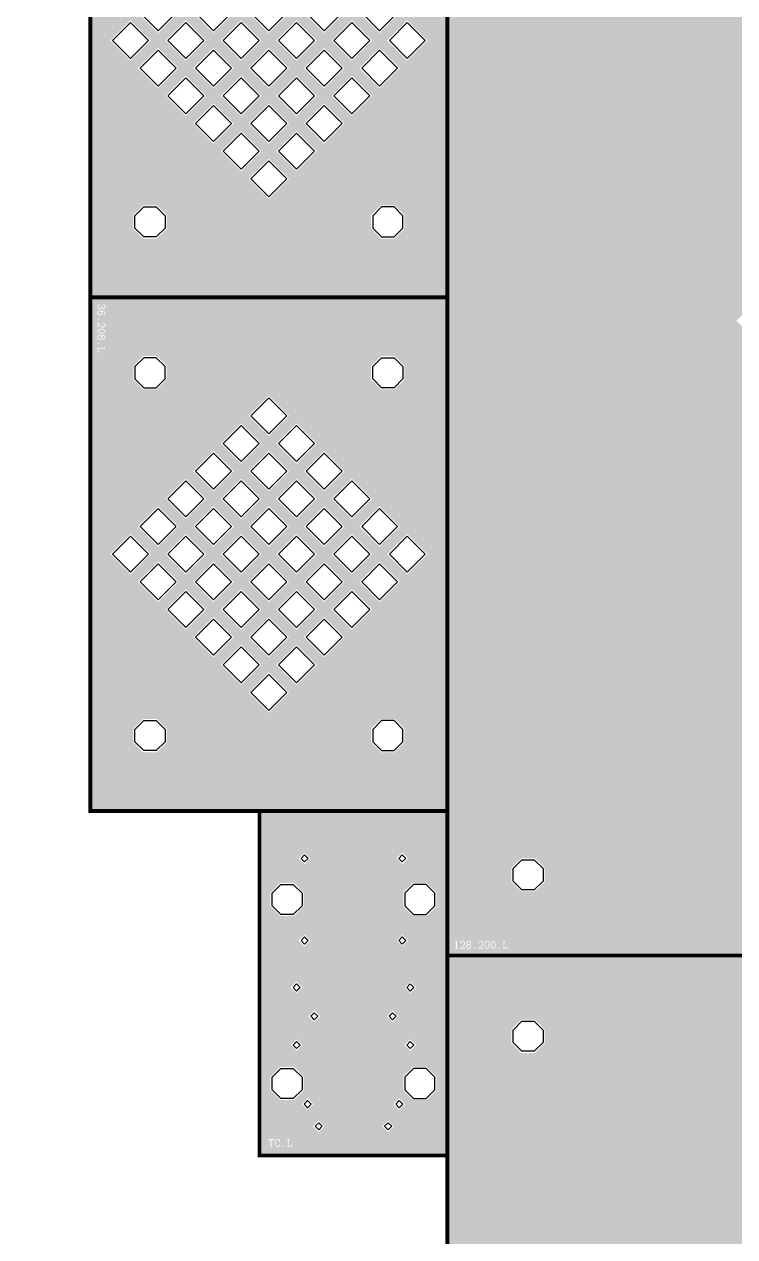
# Model space of a CAD drawing. Extents: x -50800 to 50800, y -50800 to 50800.
# Drawn here: x 2295 to 6833, y -31140 to -23398 of the extents above; entities that cross this region are included whole.
import ezdxf

# ---------------------------------------------------------------- set-up
doc = ezdxf.new("R2010")
doc.units = 13
doc.header["$MEASUREMENT"] = 0
doc.layers.get('0').update_dxf_attribs({"color": 6})
doc.layers.add('L14D0 Au', color=2, linetype='Continuous', transparency=0.6)
doc.layers.add('L16D0 Col', color=254, linetype='Continuous')
doc.layers.add('L20D0 Key', color=8, linetype='Continuous')

# ---------------------------------------------------------------- blocks, each defined once
blk = doc.blocks.new('SMALLPOST')
at = {"layer": 'L20D0 Key'}
blk.add_lwpolyline([(-39.799, -96.083), (-96.083, -39.799), (-96.083, 39.799), (-39.799, 96.083), (39.799, 96.083), (96.083, 39.799), (96.083, -39.799), (39.799, -96.083)], close=True, dxfattribs=at)
blk = doc.blocks.new('128.200.L.RIE')
at = {"layer": 'L14D0 Au'}
h = blk.add_hatch(color=256, dxfattribs=at)
h.paths.add_polyline_path([(294, 88.5), (292.4, 88.6), (288.1, 86.9), (284.9, 82.7), (282.9, 77.7), (281.8, 72), (281.7, 68.8), (282.2, 62.2), (283.5, 56.7), (285.7, 52), (286.1, 51.3), (290.3, 47.6), (292.4, 47.1), (296.8, 48.8), (300.3, 53.8), (300.3, 54), (302.2, 59), (303.2, 64.7), (303.4, 68.8), (302.9, 75.2), (301.4, 80.6), (298.8, 84.9), (298.7, 85.3)], flags=0)
h.paths.add_polyline_path([(134.7, 72.1), (135.7, 72.1), (141.3, 73.3), (144.6, 76), (146.1, 80.4), (144.3, 85.3), (141.9, 87.1), (136.7, 88.6), (135.7, 88.6), (130.3, 87.5), (127, 84.8), (125.5, 80.4), (127.5, 75.5), (129.5, 73.8)], flags=0)
h.paths.add_polyline_path([(133.7, 47.3), (135.7, 47.1), (141.3, 48.3), (145.1, 51.6), (147.1, 56.8), (147.1, 57.3), (145.6, 62.4), (142.9, 65.3), (137.7, 67.3), (135.7, 67.4), (130.3, 66.4), (126.5, 63.2), (124.4, 57.9), (124.4, 57.3), (126, 52.1), (128.7, 49.3)], flags=0)
h.paths.add_polyline_path([(254.9, 88.5), (253.3, 88.6), (248.9, 86.9), (245.7, 82.7), (243.7, 77.7), (242.7, 72), (242.5, 68.8), (243, 62.2), (244.3, 56.7), (246.5, 52), (246.9, 51.3), (251.1, 47.6), (253.3, 47.1), (257.6, 48.8), (261.2, 53.8), (261.2, 54), (263, 59), (264, 64.7), (264.2, 68.8), (263.7, 75.2), (262.2, 80.6), (259.7, 84.9), (259.5, 85.3)], flags=0)
h.paths.add_polyline_path([(56.7, 91.5), (58.9, 93.3), (61, 90), (61, 48.1), (67.8, 48.1), (70.8, 45.7), (67.8, 43.4), (49.4, 43.4), (46.3, 45.7), (49.4, 48.1), (56, 48.1), (56, 82.4), (55.8, 82.2), (51, 79.4), (48.3, 78.9), (45.9, 81.2), (48.6, 83.6), (52.6, 85.4), (56.2, 90.3)], flags=16)
h.paths.add_polyline_path([(147.8, 47.3), (146.6, 46.3), (141.9, 43.6), (136.6, 42.6), (135.7, 42.6), (130.2, 43.2), (125.6, 45.7), (123.1, 48.1), (120.2, 53), (119.6, 57.3), (120.7, 62.6), (124.4, 66.8), (124.6, 67.1), (129.7, 69.6), (130.2, 69.8), (124.8, 72.5), (121.6, 76.4), (121.3, 77), (120.6, 80.6), (121.9, 85.6), (125.5, 90), (130.3, 92.5), (135.7, 93.3), (141.4, 92.5), (146.1, 90), (148, 88.1), (150.7, 83.1), (151, 80.6), (149.5, 75.5), (145.6, 71.8), (141.4, 69.8), (146.8, 67.3), (150.3, 63.4), (151.5, 60.7), (152, 57.3), (151, 52)], flags=16)
h.paths.add_polyline_path([(207.9, 92.3), (213.2, 93.3), (218.8, 92.5), (223.5, 90.1), (226.5, 87.5), (229.2, 82.4), (229.9, 77.7), (229, 72.8), (226.9, 67.9), (223.3, 63.2), (221.1, 61), (206.5, 48.1), (224.8, 48.1), (225.9, 51.3), (227.4, 51.6), (229.9, 48.4), (229.9, 46.8), (228.2, 43.4), (201.6, 43.4), (198.4, 45.7), (199.6, 47.6), (216.3, 62.9), (220.8, 67.8), (223.7, 72.3), (224.7, 75.2), (224.8, 77.7), (223.7, 83.1), (219.8, 86.8), (219.3, 87.1), (214.1, 88.6), (212.7, 88.6), (207.5, 87.1), (204.8, 84.1), (203.7, 81.6), (204.7, 79.2), (202.5, 76.2), (201.6, 76), (198.8, 78), (198.4, 79.5), (199.6, 84.9), (203.1, 89.5)], flags=16)
h.paths.add_polyline_path([(258.1, 92.2), (262.3, 88.6), (264.2, 86.4), (266.5, 81.6), (268.2, 76.4), (269.1, 70.3), (269.1, 67.8), (268.6, 61.6), (267.4, 56), (265.2, 51), (263.4, 48.3), (259, 44.2), (254.3, 42.6), (253.3, 42.6), (248.6, 43.6), (244.3, 47.1), (242.5, 49.3), (240, 54.2), (238.5, 59.5), (237.6, 65.4), (237.6, 67.9), (238, 74.2), (239.3, 79.7), (241.5, 84.8), (243.3, 87.5), (247.7, 91.5), (252.4, 93.2), (253.3, 93.3)], flags=16)
h.paths.add_polyline_path([(297.3, 92.2), (301.5, 88.6), (303.4, 86.4), (305.7, 81.6), (307.4, 76.4), (308.3, 70.3), (308.3, 67.8), (307.7, 61.6), (306.6, 56), (304.4, 51), (302.5, 48.3), (298.2, 44.2), (293.5, 42.6), (292.4, 42.6), (287.7, 43.6), (283.4, 47.1), (281.7, 49.3), (279.2, 54.2), (277.6, 59.5), (276.8, 65.4), (276.8, 67.9), (277.1, 74.2), (278.5, 79.7), (280.7, 84.8), (282.5, 87.5), (286.9, 91.5), (291.6, 93.2), (292.4, 93.3)], flags=16)
h.paths.add_polyline_path([(357, 92.3), (368.5, 92.3), (371.5, 90), (368.5, 87.6), (364.4, 87.6), (364.4, 48.1), (382.7, 48.1), (382.7, 53.3), (384.1, 56.3), (385.3, 56.5), (387.8, 53.3), (387.8, 46.8), (386.4, 43.7), (384.8, 43.4), (357, 43.4), (353.8, 45.7), (357, 48.1), (359.5, 48.1), (359.5, 87.6), (357, 87.6), (353.8, 90)], flags=16)
h.paths.add_polyline_path([(336, 47.9), (333.8, 44.1), (331.6, 43.4), (327.9, 45.9), (327.4, 47.9), (329.9, 52.1), (331.8, 52.5), (335.5, 50.1)], flags=16)
h.paths.add_polyline_path([(179.3, 47.9), (177.1, 44.1), (174.9, 43.4), (171.2, 45.9), (170.7, 47.9), (173.4, 52.1), (175.1, 52.5), (178.8, 50.1)], flags=16)
h.paths.add_polyline_path([(90.3, 92.3), (95.7, 93.3), (101.2, 92.5), (106.1, 90.1), (109, 87.5), (111.7, 82.4), (112.3, 77.7), (111.5, 72.8), (109.3, 67.9), (105.8, 63.2), (103.6, 61), (89, 48.1), (107.3, 48.1), (108.3, 51.3), (109.8, 51.6), (112.3, 48.4), (112.3, 46.8), (110.7, 43.4), (84.1, 43.4), (80.9, 45.7), (82.1, 47.6), (98.7, 62.9), (103.3, 67.8), (106.1, 72.3), (107.1, 75.2), (107.3, 77.7), (106.1, 83.1), (102.2, 86.8), (101.7, 87.1), (96.5, 88.6), (95.2, 88.6), (90, 87.1), (87.3, 84.1), (86.3, 81.6), (87.1, 79.2), (84.9, 76.2), (84.1, 76), (81.2, 78), (80.9, 79.5), (82.1, 84.9), (85.6, 89.5)], flags=16)
h.paths.add_polyline_path([(8528.5, 8590.7), (8590.7, 8528.5), (8590.7, 8440.6), (8528.5, 8378.5), (8440.6, 8378.5), (8378.5, 8440.6), (8378.5, 8528.5), (8440.6, 8590.7)], flags=16)
h.paths.add_polyline_path([(8528.5, 621.5), (8590.7, 559.4), (8590.7, 471.5), (8528.5, 409.3), (8440.6, 409.3), (8378.5, 471.5), (8378.5, 559.4), (8440.6, 621.5)], flags=16)
h.paths.add_polyline_path([(2044.9, 4252.5), (2173.6, 4381.2), (2302.3, 4252.5), (2173.6, 4123.8)], flags=16)
h.paths.add_polyline_path([(2440.9, 4648.5), (2569.6, 4777.2), (2698.3, 4648.5), (2569.6, 4519.8)], flags=16)
h.paths.add_polyline_path([(2836.9, 5044.5), (2965.6, 5173.2), (3094.3, 5044.5), (2965.6, 4915.8)], flags=16)
h.paths.add_polyline_path([(3232.9, 5440.5), (3361.6, 5569.1), (3490.3, 5440.5), (3361.6, 5311.8)], flags=16)
h.paths.add_polyline_path([(2341.9, 3955.5), (2470.6, 4084.2), (2599.3, 3955.5), (2470.6, 3826.8)], flags=16)
h.paths.add_polyline_path([(2737.9, 4351.5), (2866.6, 4480.2), (2995.3, 4351.5), (2866.6, 4222.8)], flags=16)
h.paths.add_polyline_path([(3133.9, 4747.5), (3262.6, 4876.2), (3391.3, 4747.5), (3262.6, 4618.8)], flags=16)
h.paths.add_polyline_path([(3529.8, 5143.5), (3658.5, 5272.2), (3787.2, 5143.5), (3658.5, 5014.8)], flags=16)
h.paths.add_polyline_path([(2638.9, 3658.5), (2767.6, 3787.2), (2896.3, 3658.5), (2767.6, 3529.8)], flags=16)
h.paths.add_polyline_path([(3034.9, 4054.5), (3163.6, 4183.2), (3292.3, 4054.5), (3163.6, 3925.8)], flags=16)
h.paths.add_polyline_path([(3430.9, 4450.5), (3559.5, 4579.2), (3688.2, 4450.5), (3559.5, 4321.8)], flags=16)
h.paths.add_polyline_path([(3826.8, 4846.5), (3955.5, 4975.2), (4084.2, 4846.5), (3955.5, 4717.8)], flags=16)
h.paths.add_polyline_path([(2935.9, 3361.6), (3064.6, 3490.3), (3193.3, 3361.6), (3064.6, 3232.9)], flags=16)
h.paths.add_polyline_path([(3331.9, 3757.5), (3460.6, 3886.2), (3589.2, 3757.5), (3460.6, 3628.8)], flags=16)
h.paths.add_polyline_path([(3727.8, 4153.5), (3856.5, 4282.2), (3985.2, 4153.5), (3856.5, 4024.8)], flags=16)
h.paths.add_polyline_path([(4123.8, 4549.5), (4252.5, 4678.2), (4381.2, 4549.5), (4252.5, 4420.8)], flags=16)
h.paths.add_polyline_path([(6955.1, 4747.5), (6826.4, 4618.8), (6697.7, 4747.5), (6826.4, 4876.2)], flags=16)
h.paths.add_polyline_path([(6559.1, 4351.5), (6430.4, 4222.8), (6301.7, 4351.5), (6430.4, 4480.2)], flags=16)
h.paths.add_polyline_path([(6163.1, 3955.5), (6034.4, 3826.8), (5905.7, 3955.5), (6034.4, 4084.2)], flags=16)
h.paths.add_polyline_path([(5767.1, 3559.5), (5638.4, 3430.9), (5509.7, 3559.5), (5638.4, 3688.2)], flags=16)
h.paths.add_polyline_path([(6658.1, 5044.5), (6529.4, 4915.8), (6400.7, 5044.5), (6529.4, 5173.2)], flags=16)
h.paths.add_polyline_path([(6262.1, 4648.5), (6133.4, 4519.8), (6004.7, 4648.5), (6133.4, 4777.2)], flags=16)
h.paths.add_polyline_path([(5866.1, 4252.5), (5737.4, 4123.8), (5608.7, 4252.5), (5737.4, 4381.2)], flags=16)
h.paths.add_polyline_path([(5470.2, 3856.5), (5341.5, 3727.8), (5212.8, 3856.5), (5341.5, 3985.2)], flags=16)
h.paths.add_polyline_path([(6361.1, 5341.5), (6232.4, 5212.8), (6103.7, 5341.5), (6232.4, 5470.2)], flags=16)
h.paths.add_polyline_path([(5965.1, 4945.5), (5836.4, 4816.8), (5707.7, 4945.5), (5836.4, 5074.2)], flags=16)
h.paths.add_polyline_path([(5569.1, 4549.5), (5440.5, 4420.8), (5311.8, 4549.5), (5440.5, 4678.2)], flags=16)
h.paths.add_polyline_path([(5173.2, 4153.5), (5044.5, 4024.8), (4915.8, 4153.5), (5044.5, 4282.2)], flags=16)
h.paths.add_polyline_path([(6064.1, 5638.4), (5935.4, 5509.7), (5806.7, 5638.4), (5935.4, 5767.1)], flags=16)
h.paths.add_polyline_path([(5668.1, 5242.5), (5539.4, 5113.8), (5410.8, 5242.5), (5539.4, 5371.2)], flags=16)
h.paths.add_polyline_path([(5272.2, 4846.5), (5143.5, 4717.8), (5014.8, 4846.5), (5143.5, 4975.2)], flags=16)
h.paths.add_polyline_path([(4876.2, 4450.5), (4747.5, 4321.8), (4618.8, 4450.5), (4747.5, 4579.2)], flags=16)
h.paths.add_polyline_path([(4519.8, 4945.5), (4648.5, 5074.2), (4777.2, 4945.5), (4648.5, 4816.8)], flags=16)
h.paths.add_polyline_path([(4915.8, 5341.5), (5044.5, 5470.2), (5173.2, 5341.5), (5044.5, 5212.8)], flags=16)
h.paths.add_polyline_path([(5311.8, 5737.4), (5440.5, 5866.1), (5569.1, 5737.4), (5440.5, 5608.7)], flags=16)
h.paths.add_polyline_path([(5707.7, 6133.4), (5836.4, 6262.1), (5965.1, 6133.4), (5836.4, 6004.7)], flags=16)
h.paths.add_polyline_path([(4222.8, 5242.5), (4351.5, 5371.2), (4480.2, 5242.5), (4351.5, 5113.8)], flags=16)
h.paths.add_polyline_path([(4618.8, 5638.4), (4747.5, 5767.1), (4876.2, 5638.4), (4747.5, 5509.7)], flags=16)
h.paths.add_polyline_path([(5014.8, 6034.4), (5143.5, 6163.1), (5272.2, 6034.4), (5143.5, 5905.7)], flags=16)
h.paths.add_polyline_path([(5410.8, 6430.4), (5539.4, 6559.1), (5668.1, 6430.4), (5539.4, 6301.7)], flags=16)
h.paths.add_polyline_path([(3925.8, 5539.4), (4054.5, 5668.1), (4183.2, 5539.4), (4054.5, 5410.8)], flags=16)
h.paths.add_polyline_path([(4321.8, 5935.4), (4450.5, 6064.1), (4579.2, 5935.4), (4450.5, 5806.7)], flags=16)
h.paths.add_polyline_path([(4717.8, 6331.4), (4846.5, 6460.1), (4975.2, 6331.4), (4846.5, 6202.7)], flags=16)
h.paths.add_polyline_path([(5113.8, 6727.4), (5242.5, 6856.1), (5371.2, 6727.4), (5242.5, 6598.7)], flags=16)
h.paths.add_polyline_path([(3628.8, 5836.4), (3757.5, 5965.1), (3886.2, 5836.4), (3757.5, 5707.7)], flags=16)
h.paths.add_polyline_path([(4024.8, 6232.4), (4153.5, 6361.1), (4282.2, 6232.4), (4153.5, 6103.7)], flags=16)
h.paths.add_polyline_path([(4420.8, 6628.4), (4549.5, 6757.1), (4678.2, 6628.4), (4549.5, 6499.7)], flags=16)
h.paths.add_polyline_path([(4816.8, 7024.4), (4945.5, 7153.1), (5074.2, 7024.4), (4945.5, 6895.7)], flags=16)
h.paths.add_polyline_path([(4480.2, 4054.5), (4351.5, 3925.8), (4222.8, 4054.5), (4351.5, 4183.2)], flags=16)
h.paths.add_polyline_path([(4084.2, 3658.5), (3955.5, 3529.8), (3826.8, 3658.5), (3955.5, 3787.2)], flags=16)
h.paths.add_polyline_path([(3688.2, 3262.6), (3559.5, 3133.9), (3430.9, 3262.6), (3559.5, 3391.3)], flags=16)
h.paths.add_polyline_path([(3292.3, 2866.6), (3163.6, 2737.9), (3034.9, 2866.6), (3163.6, 2995.3)], flags=16)
h.paths.add_polyline_path([(4777.2, 3757.5), (4648.5, 3628.8), (4519.8, 3757.5), (4648.5, 3886.2)], flags=16)
h.paths.add_polyline_path([(4381.2, 3361.6), (4252.5, 3232.9), (4123.8, 3361.6), (4252.5, 3490.3)], flags=16)
h.paths.add_polyline_path([(3985.2, 2965.6), (3856.5, 2836.9), (3727.8, 2965.6), (3856.5, 3094.3)], flags=16)
h.paths.add_polyline_path([(3589.2, 2569.6), (3460.6, 2440.9), (3331.9, 2569.6), (3460.6, 2698.3)], flags=16)
h.paths.add_polyline_path([(5074.2, 3460.6), (4945.5, 3331.9), (4816.8, 3460.6), (4945.5, 3589.2)], flags=16)
h.paths.add_polyline_path([(4678.2, 3064.6), (4549.5, 2935.9), (4420.8, 3064.6), (4549.5, 3193.3)], flags=16)
h.paths.add_polyline_path([(4282.2, 2668.6), (4153.5, 2539.9), (4024.8, 2668.6), (4153.5, 2797.3)], flags=16)
h.paths.add_polyline_path([(3886.2, 2272.6), (3757.5, 2143.9), (3628.8, 2272.6), (3757.5, 2401.3)], flags=16)
h.paths.add_polyline_path([(5371.2, 3163.6), (5242.5, 3034.9), (5113.8, 3163.6), (5242.5, 3292.3)], flags=16)
h.paths.add_polyline_path([(4975.2, 2767.6), (4846.5, 2638.9), (4717.8, 2767.6), (4846.5, 2896.3)], flags=16)
h.paths.add_polyline_path([(4579.2, 2371.6), (4450.5, 2242.9), (4321.8, 2371.6), (4450.5, 2500.3)], flags=16)
h.paths.add_polyline_path([(4183.2, 1975.6), (4054.5, 1846.9), (3925.8, 1975.6), (4054.5, 2104.3)], flags=16)
h.paths.add_polyline_path([(4381.2, 2173.6), (4252.5, 2044.9), (4123.8, 2173.6), (4252.5, 2302.3)], flags=16)
h.paths.add_polyline_path([(4777.2, 2569.6), (4648.5, 2440.9), (4519.8, 2569.6), (4648.5, 2698.3)], flags=16)
h.paths.add_polyline_path([(5173.2, 2965.6), (5044.5, 2836.9), (4915.8, 2965.6), (5044.5, 3094.3)], flags=16)
h.paths.add_polyline_path([(5569.1, 3361.6), (5440.5, 3232.9), (5311.8, 3361.6), (5440.5, 3490.3)], flags=16)
h.paths.add_polyline_path([(4084.2, 2470.6), (3955.5, 2341.9), (3826.8, 2470.6), (3955.5, 2599.3)], flags=16)
h.paths.add_polyline_path([(4480.2, 2866.6), (4351.5, 2737.9), (4222.8, 2866.6), (4351.5, 2995.3)], flags=16)
h.paths.add_polyline_path([(4876.2, 3262.6), (4747.5, 3133.9), (4618.8, 3262.6), (4747.5, 3391.3)], flags=16)
h.paths.add_polyline_path([(5272.2, 3658.5), (5143.5, 3529.8), (5014.8, 3658.5), (5143.5, 3787.2)], flags=16)
h.paths.add_polyline_path([(3787.2, 2767.6), (3658.5, 2638.9), (3529.8, 2767.6), (3658.5, 2896.3)], flags=16)
h.paths.add_polyline_path([(4183.2, 3163.6), (4054.5, 3034.9), (3925.8, 3163.6), (4054.5, 3292.3)], flags=16)
h.paths.add_polyline_path([(4579.2, 3559.5), (4450.5, 3430.9), (4321.8, 3559.5), (4450.5, 3688.2)], flags=16)
h.paths.add_polyline_path([(4975.2, 3955.5), (4846.5, 3826.8), (4717.8, 3955.5), (4846.5, 4084.2)], flags=16)
h.paths.add_polyline_path([(3490.3, 3064.6), (3361.6, 2935.9), (3232.9, 3064.6), (3361.6, 3193.3)], flags=16)
h.paths.add_polyline_path([(3886.2, 3460.6), (3757.5, 3331.9), (3628.8, 3460.6), (3757.5, 3589.2)], flags=16)
h.paths.add_polyline_path([(4282.2, 3856.5), (4153.5, 3727.8), (4024.8, 3856.5), (4153.5, 3985.2)], flags=16)
h.paths.add_polyline_path([(4678.2, 4252.5), (4549.5, 4123.8), (4420.8, 4252.5), (4549.5, 4381.2)], flags=16)
h.paths.add_polyline_path([(4618.8, 6826.4), (4747.5, 6955.1), (4876.2, 6826.4), (4747.5, 6697.7)], flags=16)
h.paths.add_polyline_path([(4222.8, 6430.4), (4351.5, 6559.1), (4480.2, 6430.4), (4351.5, 6301.7)], flags=16)
h.paths.add_polyline_path([(3826.8, 6034.4), (3955.5, 6163.1), (4084.2, 6034.4), (3955.5, 5905.7)], flags=16)
h.paths.add_polyline_path([(3430.9, 5638.4), (3559.5, 5767.1), (3688.2, 5638.4), (3559.5, 5509.7)], flags=16)
h.paths.add_polyline_path([(4915.8, 6529.4), (5044.5, 6658.1), (5173.2, 6529.4), (5044.5, 6400.7)], flags=16)
h.paths.add_polyline_path([(4519.8, 6133.4), (4648.5, 6262.1), (4777.2, 6133.4), (4648.5, 6004.7)], flags=16)
h.paths.add_polyline_path([(4123.8, 5737.4), (4252.5, 5866.1), (4381.2, 5737.4), (4252.5, 5608.7)], flags=16)
h.paths.add_polyline_path([(3727.8, 5341.5), (3856.5, 5470.2), (3985.2, 5341.5), (3856.5, 5212.8)], flags=16)
h.paths.add_polyline_path([(5212.8, 6232.4), (5341.5, 6361.1), (5470.2, 6232.4), (5341.5, 6103.7)], flags=16)
h.paths.add_polyline_path([(4816.8, 5836.4), (4945.5, 5965.1), (5074.2, 5836.4), (4945.5, 5707.7)], flags=16)
h.paths.add_polyline_path([(4420.8, 5440.5), (4549.5, 5569.1), (4678.2, 5440.5), (4549.5, 5311.8)], flags=16)
h.paths.add_polyline_path([(4024.8, 5044.5), (4153.5, 5173.2), (4282.2, 5044.5), (4153.5, 4915.8)], flags=16)
h.paths.add_polyline_path([(5509.7, 5935.4), (5638.4, 6064.1), (5767.1, 5935.4), (5638.4, 5806.7)], flags=16)
h.paths.add_polyline_path([(5113.8, 5539.4), (5242.5, 5668.1), (5371.2, 5539.4), (5242.5, 5410.8)], flags=16)
h.paths.add_polyline_path([(4717.8, 5143.5), (4846.5, 5272.2), (4975.2, 5143.5), (4846.5, 5014.8)], flags=16)
h.paths.add_polyline_path([(4321.8, 4747.5), (4450.5, 4876.2), (4579.2, 4747.5), (4450.5, 4618.8)], flags=16)
h.paths.add_polyline_path([(5074.2, 4648.5), (4945.5, 4519.8), (4816.8, 4648.5), (4945.5, 4777.2)], flags=16)
h.paths.add_polyline_path([(5470.2, 5044.5), (5341.5, 4915.8), (5212.8, 5044.5), (5341.5, 5173.2)], flags=16)
h.paths.add_polyline_path([(5866.1, 5440.5), (5737.4, 5311.8), (5608.7, 5440.5), (5737.4, 5569.1)], flags=16)
h.paths.add_polyline_path([(6262.1, 5836.4), (6133.4, 5707.7), (6004.7, 5836.4), (6133.4, 5965.1)], flags=16)
h.paths.add_polyline_path([(5371.2, 4351.5), (5242.5, 4222.8), (5113.8, 4351.5), (5242.5, 4480.2)], flags=16)
h.paths.add_polyline_path([(5767.1, 4747.5), (5638.4, 4618.8), (5509.7, 4747.5), (5638.4, 4876.2)], flags=16)
h.paths.add_polyline_path([(6163.1, 5143.5), (6034.4, 5014.8), (5905.7, 5143.5), (6034.4, 5272.2)], flags=16)
h.paths.add_polyline_path([(6559.1, 5539.4), (6430.4, 5410.8), (6301.7, 5539.4), (6430.4, 5668.1)], flags=16)
h.paths.add_polyline_path([(5668.1, 4054.5), (5539.4, 3925.8), (5410.8, 4054.5), (5539.4, 4183.2)], flags=16)
h.paths.add_polyline_path([(6064.1, 4450.5), (5935.4, 4321.8), (5806.7, 4450.5), (5935.4, 4579.2)], flags=16)
h.paths.add_polyline_path([(6460.1, 4846.5), (6331.4, 4717.8), (6202.7, 4846.5), (6331.4, 4975.2)], flags=16)
h.paths.add_polyline_path([(6856.1, 5242.5), (6727.4, 5113.8), (6598.7, 5242.5), (6727.4, 5371.2)], flags=16)
h.paths.add_polyline_path([(5965.1, 3757.5), (5836.4, 3628.8), (5707.7, 3757.5), (5836.4, 3886.2)], flags=16)
h.paths.add_polyline_path([(6361.1, 4153.5), (6232.4, 4024.8), (6103.7, 4153.5), (6232.4, 4282.2)], flags=16)
h.paths.add_polyline_path([(6757.1, 4549.5), (6628.4, 4420.8), (6499.7, 4549.5), (6628.4, 4678.2)], flags=16)
h.paths.add_polyline_path([(7153.1, 4945.5), (7024.4, 4816.8), (6895.7, 4945.5), (7024.4, 5074.2)], flags=16)
h.paths.add_polyline_path([(3925.8, 4351.5), (4054.5, 4480.2), (4183.2, 4351.5), (4054.5, 4222.8)], flags=16)
h.paths.add_polyline_path([(3529.8, 3955.5), (3658.5, 4084.2), (3787.2, 3955.5), (3658.5, 3826.8)], flags=16)
h.paths.add_polyline_path([(3133.9, 3559.5), (3262.6, 3688.2), (3391.3, 3559.5), (3262.6, 3430.9)], flags=16)
h.paths.add_polyline_path([(2737.9, 3163.6), (2866.6, 3292.3), (2995.3, 3163.6), (2866.6, 3034.9)], flags=16)
h.paths.add_polyline_path([(3628.8, 4648.5), (3757.5, 4777.2), (3886.2, 4648.5), (3757.5, 4519.8)], flags=16)
h.paths.add_polyline_path([(3232.9, 4252.5), (3361.6, 4381.2), (3490.3, 4252.5), (3361.6, 4123.8)], flags=16)
h.paths.add_polyline_path([(2836.9, 3856.5), (2965.6, 3985.2), (3094.3, 3856.5), (2965.6, 3727.8)], flags=16)
h.paths.add_polyline_path([(2440.9, 3460.6), (2569.6, 3589.2), (2698.3, 3460.6), (2569.6, 3331.9)], flags=16)
h.paths.add_polyline_path([(3331.9, 4945.5), (3460.6, 5074.2), (3589.2, 4945.5), (3460.6, 4816.8)], flags=16)
h.paths.add_polyline_path([(2935.9, 4549.5), (3064.6, 4678.2), (3193.3, 4549.5), (3064.6, 4420.8)], flags=16)
h.paths.add_polyline_path([(2539.9, 4153.5), (2668.6, 4282.2), (2797.3, 4153.5), (2668.6, 4024.8)], flags=16)
h.paths.add_polyline_path([(2143.9, 3757.5), (2272.6, 3886.2), (2401.3, 3757.5), (2272.6, 3628.8)], flags=16)
h.paths.add_polyline_path([(3034.9, 5242.5), (3163.6, 5371.2), (3292.3, 5242.5), (3163.6, 5113.8)], flags=16)
h.paths.add_polyline_path([(2638.9, 4846.5), (2767.6, 4975.2), (2896.3, 4846.5), (2767.6, 4717.8)], flags=16)
h.paths.add_polyline_path([(2242.9, 4450.5), (2371.6, 4579.2), (2500.3, 4450.5), (2371.6, 4321.8)], flags=16)
h.paths.add_polyline_path([(1846.9, 4054.5), (1975.6, 4183.2), (2104.3, 4054.5), (1975.6, 3925.8)], flags=16)
h.paths.add_polyline_path([(559.4, 621.5), (621.5, 559.4), (621.5, 471.5), (559.4, 409.3), (471.5, 409.3), (409.3, 471.5), (409.3, 559.4), (471.5, 621.5)], flags=16)
h.paths.add_polyline_path([(559.4, 8590.7), (621.5, 8528.5), (621.5, 8440.6), (559.4, 8378.5), (471.5, 8378.5), (409.3, 8440.6), (409.3, 8528.5), (471.5, 8590.7)], flags=16)
h.paths.add_polyline_path([(10, 8990), (10, 10), (8990, 10), (8990, 8990)])
at = {"layer": 'L16D0 Col', "const_width": 25}
blk.add_lwpolyline([(9000, 0), (0, 0), (0, 9000), (9000, 9000)], close=True, dxfattribs=at)
at = {"xscale": -1, "yscale": -1, "rotation": 315.0000000000002}
for p in [(515.4, 8484.6), (515.4, 515.4)]:
    blk.add_blockref('SMALLPOST', p, dxfattribs=at)
blk = doc.blocks.new('36.208.L.RIE')
at = {"layer": 'L14D0 Au'}
h = blk.add_hatch(color=256, dxfattribs=at)
h.paths.add_polyline_path([(254.6, 74.4), (255.6, 74.4), (261.2, 75.5), (264.4, 78.2), (265.9, 82.6), (264, 87.3), (261.8, 89.2), (256.6, 90.7), (255.6, 90.8), (250.2, 89.7), (246.9, 86.8), (245.4, 82.6), (247.2, 77.7), (249.4, 76)], flags=0)
h.paths.add_polyline_path([(217.9, 90.5), (216.4, 90.8), (212.1, 89.2), (208.9, 85), (206.8, 79.9), (205.8, 74.2), (205.7, 70.8), (206.2, 64.4), (207.4, 58.9), (209.5, 54.2), (210, 53.5), (214.2, 49.6), (216.4, 49.3), (220.6, 51), (224.2, 55.9), (224.3, 56), (226.2, 61.2), (227.2, 67), (227.4, 70.8), (226.7, 77.4), (225.2, 82.8), (222.7, 87.1), (222.5, 87.3)], flags=0)
h.paths.add_polyline_path([(100.4, 72.7), (99.4, 72.7), (94, 71.5), (90.6, 68.3), (89.1, 63.4), (89.3, 60.2), (91.5, 54.2), (94.9, 50.5), (99.1, 49.3), (104.3, 50.7), (107.3, 53.7), (109.5, 59.1), (109.5, 61.1), (108.5, 66.6), (105.4, 70.5)], flags=0)
h.paths.add_polyline_path([(253.6, 49.5), (255.6, 49.3), (261, 50.5), (265, 53.7), (267.1, 59.1), (267.1, 59.6), (265.5, 64.6), (262.7, 67.5), (257.6, 69.5), (255.6, 69.7), (250.2, 68.5), (246.4, 65.3), (244.3, 60.1), (244.3, 59.4), (245.9, 54.4), (248.6, 51.5)], flags=0)
h.paths.add_polyline_path([(2842.4, 274.6), (2754.5, 274.6), (2692.4, 336.8), (2692.4, 424.7), (2754.5, 486.8), (2842.4, 486.8), (2904.6, 424.7), (2904.6, 336.8)], flags=16)
h.paths.add_polyline_path([(1640, 384.8), (1768.7, 256.1), (1640, 127.4), (1511.3, 256.1)], flags=16)
h.paths.add_polyline_path([(1286.4, 738.4), (1415.1, 609.7), (1286.4, 481), (1157.8, 609.7)], flags=16)
h.paths.add_polyline_path([(932.9, 1091.9), (1061.6, 963.2), (932.9, 834.5), (804.2, 963.2)], flags=16)
h.paths.add_polyline_path([(1816.8, 561.6), (1945.5, 432.9), (1816.8, 304.2), (1688.1, 432.9)], flags=16)
h.paths.add_polyline_path([(1463.2, 915.1), (1591.9, 786.4), (1463.2, 657.8), (1334.5, 786.4)], flags=16)
h.paths.add_polyline_path([(1109.7, 1268.7), (1238.4, 1140), (1109.7, 1011.3), (981, 1140)], flags=16)
h.paths.add_polyline_path([(1993.6, 738.4), (2122.2, 609.7), (1993.6, 481), (1864.9, 609.7)], flags=16)
h.paths.add_polyline_path([(1640, 1091.9), (1768.7, 963.2), (1640, 834.5), (1511.3, 963.2)], flags=16)
h.paths.add_polyline_path([(1286.4, 1445.5), (1415.1, 1316.8), (1286.4, 1188.1), (1157.8, 1316.8)], flags=16)
h.paths.add_polyline_path([(2170.3, 915.1), (2299, 786.4), (2170.3, 657.8), (2041.6, 786.4)], flags=16)
h.paths.add_polyline_path([(1816.8, 1268.7), (1945.5, 1140), (1816.8, 1011.3), (1688.1, 1140)], flags=16)
h.paths.add_polyline_path([(1463.2, 1622.2), (1591.9, 1493.6), (1463.2, 1364.9), (1334.5, 1493.6)], flags=16)
h.paths.add_polyline_path([(2347.1, 1091.9), (2475.8, 963.2), (2347.1, 834.5), (2218.4, 963.2)], flags=16)
h.paths.add_polyline_path([(1993.6, 1445.5), (2122.2, 1316.8), (1993.6, 1188.1), (1864.9, 1316.8)], flags=16)
h.paths.add_polyline_path([(1640, 1799), (1768.7, 1670.3), (1640, 1541.6), (1511.3, 1670.3)], flags=16)
h.paths.add_polyline_path([(2523.9, 1268.7), (2652.6, 1140), (2523.9, 1011.3), (2395.2, 1140)], flags=16)
h.paths.add_polyline_path([(2170.3, 1622.2), (2299, 1493.6), (2170.3, 1364.9), (2041.6, 1493.6)], flags=16)
h.paths.add_polyline_path([(1816.8, 1975.8), (1945.5, 1847.1), (1816.8, 1718.4), (1688.1, 1847.1)], flags=16)
h.paths.add_polyline_path([(2754.5, 2005.4), (2842.4, 2005.4), (2904.6, 1943.2), (2904.6, 1855.3), (2842.4, 1793.2), (2754.5, 1793.2), (2692.4, 1855.3), (2692.4, 1943.2)], flags=16)
h.paths.add_polyline_path([(525.5, 274.6), (437.6, 274.6), (375.4, 336.8), (375.4, 424.7), (437.6, 486.8), (525.5, 486.8), (587.6, 424.7), (587.6, 336.8)], flags=16)
h.paths.add_polyline_path([(1640, 2152.6), (1768.7, 2023.9), (1640, 1895.2), (1511.3, 2023.9)], flags=16)
h.paths.add_polyline_path([(1993.6, 1799), (2122.2, 1670.3), (1993.6, 1541.6), (1864.9, 1670.3)], flags=16)
h.paths.add_polyline_path([(2347.1, 1445.5), (2475.8, 1316.8), (2347.1, 1188.1), (2218.4, 1316.8)], flags=16)
h.paths.add_polyline_path([(1463.2, 1975.8), (1591.9, 1847.1), (1463.2, 1718.4), (1334.5, 1847.1)], flags=16)
h.paths.add_polyline_path([(1816.8, 1622.2), (1945.5, 1493.6), (1816.8, 1364.9), (1688.1, 1493.6)], flags=16)
h.paths.add_polyline_path([(2170.3, 1268.7), (2299, 1140), (2170.3, 1011.3), (2041.6, 1140)], flags=16)
h.paths.add_polyline_path([(1286.4, 1799), (1415.1, 1670.3), (1286.4, 1541.6), (1157.8, 1670.3)], flags=16)
h.paths.add_polyline_path([(1640, 1445.5), (1768.7, 1316.8), (1640, 1188.1), (1511.3, 1316.8)], flags=16)
h.paths.add_polyline_path([(1993.6, 1091.9), (2122.2, 963.2), (1993.6, 834.5), (1864.9, 963.2)], flags=16)
h.paths.add_polyline_path([(1109.7, 1622.2), (1238.4, 1493.6), (1109.7, 1364.9), (981, 1493.6)], flags=16)
h.paths.add_polyline_path([(1463.2, 1268.7), (1591.9, 1140), (1463.2, 1011.3), (1334.5, 1140)], flags=16)
h.paths.add_polyline_path([(1816.8, 915.1), (1945.5, 786.4), (1816.8, 657.8), (1688.1, 786.4)], flags=16)
h.paths.add_polyline_path([(932.9, 1445.5), (1061.6, 1316.8), (932.9, 1188.1), (804.2, 1316.8)], flags=16)
h.paths.add_polyline_path([(1286.4, 1091.9), (1415.1, 963.2), (1286.4, 834.5), (1157.8, 963.2)], flags=16)
h.paths.add_polyline_path([(1640, 738.4), (1768.7, 609.7), (1640, 481), (1511.3, 609.7)], flags=16)
h.paths.add_polyline_path([(756.1, 1268.7), (884.8, 1140), (756.1, 1011.3), (627.4, 1140)], flags=16)
h.paths.add_polyline_path([(1109.7, 915.1), (1238.4, 786.4), (1109.7, 657.8), (981, 786.4)], flags=16)
h.paths.add_polyline_path([(1463.2, 561.6), (1591.9, 432.9), (1463.2, 304.2), (1334.5, 432.9)], flags=16)
h.paths.add_polyline_path([(437.6, 2005.4), (525.5, 2005.4), (587.6, 1943.2), (587.6, 1855.3), (525.5, 1793.2), (437.6, 1793.2), (375.4, 1855.3), (375.4, 1943.2)], flags=16)
h.paths.add_polyline_path([(56.8, 95.2), (60, 95.4), (65.8, 94.5), (70.3, 92), (71.6, 90.5), (73.8, 85.3), (74, 84.3), (72.8, 78.7), (69.6, 74.2), (69.1, 73.7), (67.3, 72.2), (72, 69), (75, 64.6), (75.8, 62.1), (76, 59.4), (75, 54), (72, 49.5), (71, 48.5), (66.3, 45.8), (60.9, 44.6), (60, 44.6), (54.2, 45.3), (49.3, 47.3), (46.6, 49.5), (43.7, 54.4), (43.6, 56.7), (46.1, 60.1), (46.6, 60.2), (49.4, 58.1), (49.6, 57), (49.1, 55), (48.9, 54.7), (51.3, 51.8), (56, 49.6), (60, 49.3), (65.4, 50.5), (69.5, 53.8), (69.5, 54), (71.1, 59.4), (71.1, 59.6), (69.6, 64.8), (67.6, 67), (62.9, 69.3), (59.7, 69.7), (56.2, 69.7), (53.5, 71), (53.3, 72), (55, 74.4), (55.8, 74.4), (59.5, 74.5), (64.7, 76.2), (68.1, 80.1), (68.6, 81.3), (69, 84.1), (66.8, 88.7), (65.1, 89.7), (60, 90.8), (54.2, 89.7), (51.1, 87.6), (51.8, 86.3), (51.8, 85.5), (49.6, 82.4), (48.8, 82.3), (45.7, 84.5), (45.6, 85.6), (47.1, 90.5), (51.6, 93.9)], flags=16)
h.paths.add_polyline_path([(105.3, 76.4), (109.6, 73.4), (111, 71.8), (113.7, 66.8), (114.5, 61.1), (113.7, 55.4), (111.2, 50.5), (108.6, 48.1), (103.9, 45.4), (99.1, 44.6), (93.8, 45.6), (89.6, 48.5), (87.1, 52.2), (85.1, 56.7), (83.9, 62.4), (83.4, 68.8), (83.4, 69.5), (83.9, 75.7), (85.4, 81.1), (87.8, 86), (90.8, 89.7), (95.4, 93.2), (100.2, 95), (103.4, 95.4), (109.1, 94.2), (112.5, 90.8), (112.7, 90.5), (113.3, 87.5), (111.2, 84.3), (110.2, 84.1), (107.3, 86.3), (107.1, 87.3), (107.8, 89.3), (103.3, 90.8), (98.4, 89.7), (94, 86.3), (92.7, 84.5), (90.1, 79.6), (88.6, 73.9), (88.5, 72.2), (92.8, 75.7), (97.9, 77.2), (99.9, 77.4)], flags=16)
h.paths.add_polyline_path([(170.9, 94.5), (176.2, 95.4), (182, 94.7), (186.7, 92.4), (189.7, 89.5), (192.2, 84.6), (192.9, 79.9), (192.2, 74.9), (190, 70), (186.3, 65.3), (184.1, 63.1), (169.7, 50.1), (188, 50.1), (189, 53.5), (190.5, 53.8), (192.9, 50.5), (192.9, 48.8), (191.2, 45.6), (164.8, 45.6), (161.6, 48), (162.6, 49.8), (179.4, 65.1), (184, 70), (186.8, 74.5), (187.8, 77.4), (188, 79.9), (186.7, 85.3), (183, 89), (182.5, 89.3), (177.3, 90.7), (175.9, 90.8), (170.7, 89.3), (168, 86.3), (166.8, 83.8), (167.8, 81.4), (165.6, 78.2), (164.8, 78.1), (161.8, 80.2), (161.6, 81.8), (162.8, 87.1), (166.2, 91.7), (166.3, 91.7)], flags=16)
h.paths.add_polyline_path([(221.3, 94.2), (225.5, 90.8), (227.4, 88.5), (229.7, 83.8), (231.4, 78.4), (232.2, 72.5), (232.2, 70), (231.7, 63.8), (230.4, 58.1), (228.2, 53.2), (226.5, 50.3), (222.2, 46.3), (217.3, 44.6), (216.4, 44.6), (211.7, 45.8), (207.4, 49.1), (205.7, 51.5), (203.1, 56.2), (201.5, 61.6), (200.8, 67.6), (200.8, 70), (201.1, 76.4), (202.5, 81.9), (204.7, 86.8), (206.5, 89.7), (210.9, 93.7), (215.6, 95.4), (216.4, 95.4)], flags=16)
h.paths.add_polyline_path([(299.2, 50), (297, 46.1), (294.8, 45.6), (291.1, 48), (290.6, 50), (293.1, 54.2), (295, 54.7), (298.7, 52.2)], flags=16)
h.paths.add_polyline_path([(320.2, 94.4), (331.6, 94.4), (334.7, 92.2), (331.6, 89.8), (327.6, 89.8), (327.6, 50.1), (345.9, 50.1), (345.9, 55.4), (347.3, 58.4), (348.4, 58.6), (351, 55.4), (351, 48.8), (349.6, 45.8), (347.9, 45.6), (320.2, 45.6), (317, 48), (320.2, 50.1), (322.7, 50.1), (322.7, 89.8), (320.2, 89.8), (317, 92.2)], flags=16)
h.paths.add_polyline_path([(267.7, 49.5), (266.5, 48.3), (261.8, 45.6), (256.5, 44.6), (255.6, 44.6), (250.1, 45.4), (245.4, 48), (243, 50.1), (240.1, 55.2), (239.3, 59.4), (240.7, 64.6), (244.3, 69), (244.5, 69.2), (249.4, 71.8), (249.9, 72), (244.7, 74.5), (241.5, 78.6), (241.2, 79.2), (240.5, 82.6), (241.7, 87.8), (245.4, 92), (250.1, 94.5), (255.6, 95.4), (261.3, 94.5), (265.9, 92.2), (267.9, 90.2), (270.6, 85.1), (270.9, 82.6), (269.4, 77.6), (265.5, 73.9), (261.3, 72), (266.7, 69.3), (270.2, 65.5), (271.3, 62.9), (271.9, 59.4), (270.9, 54)], flags=16)
h.paths.add_polyline_path([(142.4, 50), (140.1, 46.1), (138.1, 45.6), (134.4, 48), (133.9, 50), (136.4, 54.2), (138.2, 54.7), (141.9, 52.2)], flags=16)
h.paths.add_polyline_path([(3270, 10), (3270, 2270), (10, 2270), (10, 10)])
at = {"layer": 'L16D0 Col', "const_width": 25}
blk.add_lwpolyline([(0, 2280), (3280, 2280), (3280, 0), (0, 0)], close=True, dxfattribs=at)
at = {"layer": 'L16D0 Col'}
for points in [[(1640, 1909.3), (1754.6, 2023.9), (1640, 2138.4), (1525.4, 2023.9)], [(1463.2, 1732.6), (1577.8, 1847.1), (1463.2, 1961.7), (1348.7, 1847.1)], [(1816.8, 1732.6), (1931.3, 1847.1), (1816.8, 1961.7), (1702.2, 1847.1)], [(1286.4, 1555.8), (1401, 1670.3), (1286.4, 1784.9), (1171.9, 1670.3)], [(1640, 1555.8), (1754.6, 1670.3), (1640, 1784.9), (1525.4, 1670.3)], [(1993.6, 1555.8), (2108.1, 1670.3), (1993.6, 1784.9), (1879, 1670.3)], [(1109.7, 1379), (1224.2, 1493.6), (1109.7, 1608.1), (995.1, 1493.6)], [(1463.2, 1379), (1577.8, 1493.6), (1463.2, 1608.1), (1348.7, 1493.6)], [(1816.8, 1379), (1931.3, 1493.6), (1816.8, 1608.1), (1702.2, 1493.6)], [(2170.3, 1379), (2284.9, 1493.6), (2170.3, 1608.1), (2055.8, 1493.6)], [(932.9, 1202.2), (1047.4, 1316.8), (932.9, 1431.3), (818.3, 1316.8)], [(1286.4, 1202.2), (1401, 1316.8), (1286.4, 1431.3), (1171.9, 1316.8)], [(1640, 1202.2), (1754.6, 1316.8), (1640, 1431.3), (1525.4, 1316.8)], [(1993.6, 1202.2), (2108.1, 1316.8), (1993.6, 1431.3), (1879, 1316.8)], [(2347.1, 1202.2), (2461.7, 1316.8), (2347.1, 1431.3), (2232.6, 1316.8)], [(756.1, 1025.4), (870.7, 1140), (756.1, 1254.6), (641.6, 1140)], [(1109.7, 1025.4), (1224.2, 1140), (1109.7, 1254.6), (995.1, 1140)], [(1463.2, 1025.4), (1577.8, 1140), (1463.2, 1254.6), (1348.7, 1140)], [(1816.8, 1025.4), (1931.3, 1140), (1816.8, 1254.6), (1702.2, 1140)], [(2170.3, 1025.4), (2284.9, 1140), (2170.3, 1254.6), (2055.8, 1140)], [(2523.9, 1025.4), (2638.4, 1140), (2523.9, 1254.6), (2409.3, 1140)], [(932.9, 848.7), (1047.4, 963.2), (932.9, 1077.8), (818.3, 963.2)], [(1286.4, 848.7), (1401, 963.2), (1286.4, 1077.8), (1171.9, 963.2)], [(1640, 848.7), (1754.6, 963.2), (1640, 1077.8), (1525.4, 963.2)], [(1993.6, 848.7), (2108.1, 963.2), (1993.6, 1077.8), (1879, 963.2)], [(2347.1, 848.7), (2461.7, 963.2), (2347.1, 1077.8), (2232.6, 963.2)], [(1109.7, 671.9), (1224.2, 786.4), (1109.7, 901), (995.1, 786.4)], [(1463.2, 671.9), (1577.8, 786.4), (1463.2, 901), (1348.7, 786.4)], [(1816.8, 671.9), (1931.3, 786.4), (1816.8, 901), (1702.2, 786.4)], [(2170.3, 671.9), (2284.9, 786.4), (2170.3, 901), (2055.8, 786.4)], [(1286.4, 495.1), (1401, 609.7), (1286.4, 724.2), (1171.9, 609.7)], [(1640, 495.1), (1754.6, 609.7), (1640, 724.2), (1525.4, 609.7)], [(1993.6, 495.1), (2108.1, 609.7), (1993.6, 724.2), (1879, 609.7)], [(1463.2, 318.3), (1577.8, 432.9), (1463.2, 547.4), (1348.7, 432.9)], [(1816.8, 318.3), (1931.3, 432.9), (1816.8, 547.4), (1702.2, 432.9)], [(1640, 141.6), (1754.6, 256.1), (1640, 370.7), (1525.4, 256.1)]]:
    blk.add_lwpolyline(points, close=True, dxfattribs=at)
at = {"rotation": 180}
blk.add_blockref('SMALLPOST', (481.5, 1899.3), dxfattribs=at)
at = {"xscale": -1, "rotation": 180}
blk.add_blockref('SMALLPOST', (2798.5, 1899.3), dxfattribs=at)
at = {"xscale": -1}
blk.add_blockref('SMALLPOST', (481.5, 380.7), dxfattribs=at)
blk.add_blockref('SMALLPOST', (2798.5, 380.7))
blk = doc.blocks.new('TC.L.RIE')
at = {"layer": 'L14D0 Au'}
h = blk.add_hatch(color=256, dxfattribs=at)
h.paths.add_polyline_path([(220, 1529.1), (132.1, 1529.1), (70, 1591.2), (70, 1679.1), (132.1, 1741.2), (220, 1741.2), (282.2, 1679.1), (282.2, 1591.2)], flags=16)
h.paths.add_polyline_path([(912.2, 1934.1), (949, 1897.3), (912.2, 1860.5), (875.4, 1897.3)], flags=16)
h.paths.add_polyline_path([(963.2, 1109.6), (1000, 1072.8), (963.2, 1036), (926.4, 1072.8)], flags=16)
h.paths.add_polyline_path([(850.1, 925.7), (886.8, 888.9), (850.1, 852.2), (813.3, 888.9)], flags=16)
h.paths.add_polyline_path([(892.5, 364.6), (929.2, 327.8), (892.5, 291), (855.7, 327.8)], flags=16)
h.paths.add_polyline_path([(200, 705.1), (236.8, 741.9), (273.6, 705.1), (236.8, 668.3)], flags=16)
h.paths.add_polyline_path([(251, 1373), (287.8, 1409.7), (324.6, 1373), (287.8, 1336.2)], flags=16)
h.paths.add_polyline_path([(341.5, 186.4), (378.2, 223.1), (415, 186.4), (378.2, 149.6)], flags=16)
h.paths.add_polyline_path([(1067.9, 1529.1), (980, 1529.1), (917.8, 1591.2), (917.8, 1679.1), (980, 1741.2), (1067.9, 1741.2), (1130, 1679.1), (1130, 1591.2)], flags=16)
h.paths.add_polyline_path([(1067.9, 353.6), (980, 353.6), (917.8, 415.8), (917.8, 503.6), (980, 565.8), (1067.9, 565.8), (1130, 503.6), (1130, 415.8)], flags=16)
h.paths.add_polyline_path([(270.8, 327.8), (307.5, 364.6), (344.3, 327.8), (307.5, 291)], flags=16)
h.paths.add_polyline_path([(313.2, 888.9), (349.9, 925.7), (386.7, 888.9), (349.9, 852.2)], flags=16)
h.paths.add_polyline_path([(200, 1072.8), (236.8, 1109.6), (273.6, 1072.8), (236.8, 1036)], flags=16)
h.paths.add_polyline_path([(251, 1897.3), (287.8, 1934.1), (324.6, 1897.3), (287.8, 1860.5)], flags=16)
h.paths.add_polyline_path([(821.8, 223.1), (858.5, 186.4), (821.8, 149.6), (785, 186.4)], flags=16)
h.paths.add_polyline_path([(912.2, 1409.7), (949, 1373), (912.2, 1336.2), (875.4, 1373)], flags=16)
h.paths.add_polyline_path([(963.2, 741.9), (1000, 705.1), (963.2, 668.3), (926.4, 705.1)], flags=16)
h.paths.add_polyline_path([(220, 353.6), (132.1, 353.6), (70, 415.8), (70, 503.6), (132.1, 565.8), (220, 565.8), (282.2, 503.6), (282.2, 415.8)], flags=16)
h.paths.add_polyline_path([(157.5, 60.2), (155.3, 56.4), (153.2, 55.7), (149.5, 58.2), (149, 60.2), (151.6, 64.4), (153.3, 64.8), (157, 62.4)], flags=16)
h.paths.add_polyline_path([(178.6, 104.6), (190, 104.6), (193, 102.3), (190, 99.9), (186, 99.9), (186, 60.4), (204.3, 60.4), (204.3, 65.6), (205.6, 68.6), (206.8, 68.8), (209.3, 65.6), (209.3, 59), (208, 56), (206.3, 55.7), (178.6, 55.7), (175.5, 58), (178.6, 60.4), (181.1, 60.4), (181.1, 99.9), (178.6, 99.9), (175.5, 102.3)], flags=16)
h.paths.add_polyline_path([(126.4, 104.1), (128.4, 105.6), (130.6, 102.6), (130.6, 91), (129.6, 88.1), (128.1, 88), (125.8, 89.5), (125.6, 90.2), (123.9, 95.9), (120.4, 99.6), (119.5, 100.1), (116, 100.9), (111.1, 99.6), (107.1, 95.7), (106.4, 94.9), (104.1, 90), (102.7, 84.4), (102.5, 80.2), (103, 74), (104.7, 68.6), (107.4, 64.1), (107.8, 63.6), (112.5, 60.2), (116, 59.4), (121.2, 60.9), (122.9, 62.6), (125.2, 67.6), (125.6, 70), (128.1, 71.7), (130.6, 69.3), (129.5, 63.9), (126.3, 59.2), (125.9, 58.9), (121.2, 55.9), (115.8, 54.8), (115.5, 54.8), (110.4, 55.7), (105.9, 58.5), (103, 61.7), (100.4, 66.4), (98.5, 71.8), (97.7, 77.7), (97.5, 80.2), (98, 86.3), (99.5, 91.8), (101.9, 96.7), (103.7, 99.4), (107.9, 103.3), (112.8, 105.3), (115.5, 105.6), (120.7, 104.5), (125.2, 101.4)], flags=16)
h.paths.add_polyline_path([(72.4, 60.4), (72.4, 99.9), (62.2, 99.9), (62.2, 96), (61, 92.8), (59.7, 92.8), (57.3, 96), (57.3, 101.3), (58.7, 104.5), (60.5, 104.6), (89.4, 104.6), (92.3, 103.1), (92.5, 101.3), (92.5, 96), (91.1, 92.8), (89.9, 92.8), (87.6, 96), (87.6, 99.9), (77.3, 99.9), (77.3, 60.4), (81, 60.4), (84, 58), (81, 55.7), (68.7, 55.7), (65.7, 58), (68.7, 60.4)], flags=16)
h.paths.add_polyline_path([(1190, 10), (1190, 2190), (10, 2190), (10, 10)])
at = {"layer": 'L16D0 Col', "const_width": 25}
blk.add_lwpolyline([(0, 2200), (1200, 2200), (1200, 0), (0, 0)], close=True, dxfattribs=at)
at = {"layer": 'L16D0 Col'}
for points in [[(310.4, 1897.3), (287.8, 1919.9), (265.2, 1897.3), (287.8, 1874.7)], [(912.2, 1874.7), (934.8, 1897.3), (912.2, 1919.9), (889.6, 1897.3)], [(310.4, 1373), (287.8, 1395.6), (265.2, 1373), (287.8, 1350.3)], [(912.2, 1350.3), (934.8, 1373), (912.2, 1395.6), (889.6, 1373)], [(259.4, 1072.8), (236.8, 1095.4), (214.2, 1072.8), (236.8, 1050.2)], [(963.2, 1050.2), (985.8, 1072.8), (963.2, 1095.4), (940.6, 1072.8)], [(372.6, 888.9), (349.9, 911.6), (327.3, 888.9), (349.9, 866.3)], [(850.1, 866.3), (872.7, 888.9), (850.1, 911.6), (827.4, 888.9)], [(259.4, 705.1), (236.8, 727.7), (214.2, 705.1), (236.8, 682.5)], [(963.2, 682.5), (985.8, 705.1), (963.2, 727.7), (940.6, 705.1)], [(330.1, 327.8), (307.5, 350.4), (284.9, 327.8), (307.5, 305.2)], [(892.5, 305.2), (915.1, 327.8), (892.5, 350.4), (869.9, 327.8)], [(400.9, 186.4), (378.2, 209), (355.6, 186.4), (378.2, 163.7)], [(821.8, 163.7), (844.4, 186.4), (821.8, 209), (799.1, 186.4)]]:
    blk.add_lwpolyline(points, close=True, dxfattribs=at)
for p in [(176.1, 1635.1), (176.1, 459.7)]:
    blk.add_blockref('SMALLPOST', p)
at = {"yscale": -1, "rotation": 180}
for p in [(1023.9, 1635.1), (1023.9, 459.7)]:
    blk.add_blockref('SMALLPOST', p, dxfattribs=at)

msp = doc.modelspace()

# ---------------------------------------------------------------- linework, layer by layer
msp.add_circle((0, 0), 50800)

# ---------------------------------------------------------------- block references
at = {"layer": 'L14D0 Au'}
for name, p in [('128.200.L.RIE', (4997.5, -29344.7)), ('TC.L.RIE', (3797.5, -30621.7)), ('128.200.L.RIE', (4997.5, -38344.7))]:
    msp.add_blockref(name, p, dxfattribs=at)
at = {"layer": 'L14D0 Au', "rotation": 269.9999999999999}
for p in [(2717.5, -21861.7), (2717.5, -25141.7)]:
    msp.add_blockref('36.208.L.RIE', p, dxfattribs=at)

doc.saveas('drawing.dxf')
